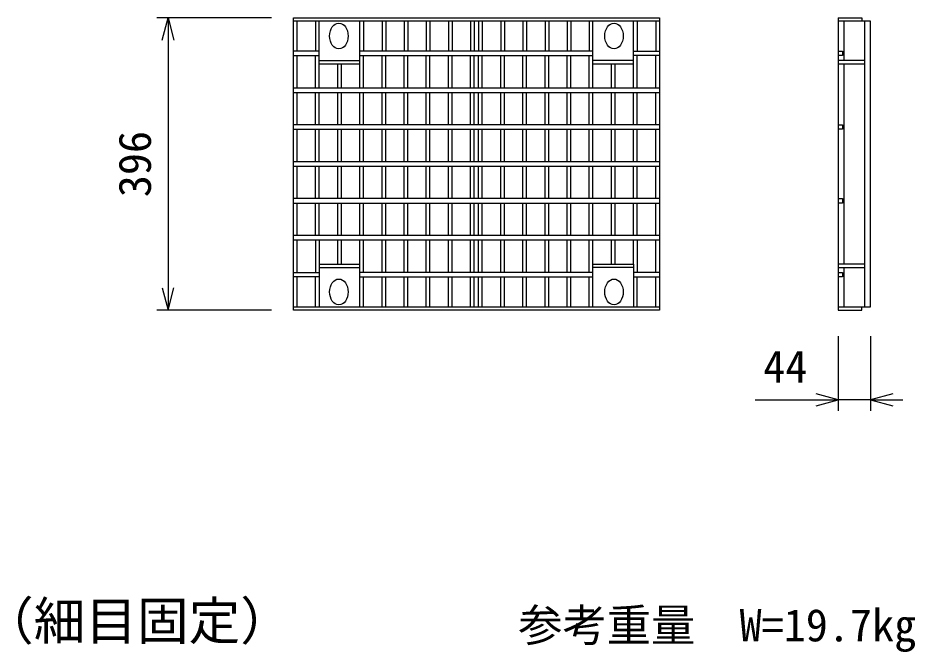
# Model space of a CAD drawing. Units: millimetres, scale not verified. Extents: x -16800 to 16800, y -5940 to 5940.
# Drawn here: x -3480 to -2264, y -233 to 627 of the extents above; entities that cross this region are included whole.
import ezdxf
from ezdxf.enums import TextEntityAlignment as Align

# ---------------------------------------------------------------- set-up
doc = ezdxf.new("R2010")
doc.units = ezdxf.units.MM
doc.header["$LTSCALE"] = 20
doc.layers.add('0-0_DIM', color=7, linetype='Continuous', lineweight=25)
doc.layers.add('0-2_HATCH', color=6, linetype='Continuous', lineweight=25)
doc.styles.add('ＭＳ ゴシック', font='')
doc.styles.get('ＭＳ ゴシック').set_extended_font_data('MS Gothic')

msp = doc.modelspace()

# ---------------------------------------------------------------- linework, layer by layer
at = {"layer": '0-0_DIM'}
for p, q in [((-3136.73, 626.73), (-3291.73, 626.73)), ((-3276.73, 626.73), (-3276.73, 230.73)), ((-3136.73, 230.73), (-3291.73, 230.73)), ((-2368.39, 195.51), (-2368.39, 93.92)), ((-2324.39, 195.51), (-2324.39, 93.92)), ((-2481, 108.92), (-2368.39, 108.92)), ((-2324.39, 108.92), (-2368.39, 108.92)), ((-2324.39, 108.92), (-2280.92, 108.92))]:
    msp.add_line(p, q, dxfattribs=at)
for points in [[(-3284.77, 596.73), (-3276.73, 626.73), (-3268.7, 596.73)], [(-3284.77, 260.73), (-3276.73, 230.73), (-3268.7, 260.73)], [(-2398.39, 100.88), (-2368.39, 108.92), (-2398.39, 116.96)], [(-2294.39, 116.96), (-2324.39, 108.92), (-2294.39, 100.88)]]:
    msp.add_lwpolyline(points, dxfattribs=at)
at = {"layer": '0-2_HATCH'}
for p, q in [((-3106.73, 230.73), (-3106.73, 626.73)), ((-3106.73, 626.73), (-2610.73, 626.73)), ((-2610.73, 622.23), (-3106.73, 622.23)), ((-3101.73, 581.73), (-3101.73, 622.23)), ((-3076.73, 622.23), (-3076.73, 581.73)), ((-3071.73, 531.73), (-3071.73, 622.23)), ((-3016.73, 531.73), (-3016.73, 622.23)), ((-3011.73, 622.23), (-3011.73, 581.73)), ((-2986.73, 622.23), (-2986.73, 581.73)), ((-2981.73, 622.23), (-2981.73, 581.73)), ((-2956.73, 622.23), (-2956.73, 581.73)), ((-2951.73, 622.23), (-2951.73, 581.73)), ((-2926.73, 622.23), (-2926.73, 581.73)), ((-2921.73, 622.23), (-2921.73, 581.73)), ((-2896.73, 622.23), (-2896.73, 581.73)), ((-2891.73, 622.23), (-2891.73, 581.73)), ((-2866.73, 622.23), (-2866.73, 581.73)), ((-2861.73, 622.23), (-2861.73, 581.73)), ((-2855.73, 622.23), (-2855.73, 581.73)), ((-2850.73, 622.23), (-2850.73, 581.73)), ((-2825.73, 622.23), (-2825.73, 581.73)), ((-2820.73, 622.23), (-2820.73, 581.73)), ((-2795.73, 622.23), (-2795.73, 581.73)), ((-2790.73, 622.23), (-2790.73, 581.73)), ((-2765.73, 622.23), (-2765.73, 581.73)), ((-2760.73, 622.23), (-2760.73, 581.73)), ((-2735.73, 622.23), (-2735.73, 581.73)), ((-2730.73, 622.23), (-2730.73, 581.73)), ((-2705.73, 622.23), (-2705.73, 581.73)), ((-2700.73, 531.73), (-2700.73, 622.23)), ((-2645.73, 531.73), (-2645.73, 622.23)), ((-2640.73, 622.23), (-2640.73, 581.73)), ((-2615.73, 622.23), (-2615.73, 581.73)), ((-2610.73, 626.73), (-2610.73, 230.73)), ((-2610.73, 624.23), (-2610.73, 581.73)), ((-2368.39, 626.73), (-2368.39, 230.73)), ((-2324.39, 622.23), (-2368.39, 622.23)), ((-2360.39, 569.23), (-2360.39, 622.23)), ((-2332.39, 235.23), (-2332.39, 622.23)), ((-2324.39, 235.23), (-2324.39, 622.23)), ((-3071.73, 581.73), (-3106.73, 581.73)), ((-3106.73, 575.73), (-3071.73, 575.73)), ((-3101.73, 531.73), (-3101.73, 575.73)), ((-3076.73, 531.73), (-3076.73, 575.73)), ((-2700.73, 581.73), (-3016.73, 581.73)), ((-3016.73, 575.73), (-2700.73, 575.73)), ((-3011.73, 531.73), (-3011.73, 575.73)), ((-2986.73, 531.73), (-2986.73, 575.73)), ((-2981.73, 531.73), (-2981.73, 575.73)), ((-2956.73, 531.73), (-2956.73, 575.73)), ((-2951.73, 531.73), (-2951.73, 575.73)), ((-2926.73, 531.73), (-2926.73, 575.73)), ((-2921.73, 531.73), (-2921.73, 575.73)), ((-2896.73, 531.73), (-2896.73, 575.73)), ((-2891.73, 531.73), (-2891.73, 575.73)), ((-2866.73, 531.73), (-2866.73, 575.73)), ((-2861.73, 531.73), (-2861.73, 575.73)), ((-2855.73, 531.73), (-2855.73, 575.73)), ((-2850.73, 531.73), (-2850.73, 575.73)), ((-2825.73, 531.73), (-2825.73, 575.73)), ((-2820.73, 531.73), (-2820.73, 575.73)), ((-2795.73, 531.73), (-2795.73, 575.73)), ((-2790.73, 531.73), (-2790.73, 575.73)), ((-2765.73, 531.73), (-2765.73, 575.73)), ((-2760.73, 531.73), (-2760.73, 575.73)), ((-2735.73, 531.73), (-2735.73, 575.73)), ((-2730.73, 531.73), (-2730.73, 575.73)), ((-2705.73, 531.73), (-2705.73, 575.73)), ((-2645.73, 581.73), (-2610.73, 581.73)), ((-2610.73, 575.73), (-2645.73, 575.73)), ((-2640.73, 531.73), (-2640.73, 575.73)), ((-2615.73, 531.73), (-2615.73, 575.73)), ((-3071.73, 569.23), (-3016.73, 569.23)), ((-3071.73, 564.73), (-3016.73, 564.73)), ((-3046.73, 531.73), (-3046.73, 564.73)), ((-3041.73, 531.73), (-3041.73, 564.73)), ((-2645.73, 569.23), (-2700.73, 569.23)), ((-2700.73, 564.73), (-2645.73, 564.73)), ((-2675.73, 531.73), (-2675.73, 564.73)), ((-2670.73, 531.73), (-2670.73, 564.73)), ((-2332.39, 569.23), (-2368.39, 569.23)), ((-2368.39, 564.73), (-2332.39, 564.73)), ((-2360.39, 292.73), (-2360.39, 564.73)), ((-2610.73, 531.73), (-3106.73, 531.73)), ((-3106.73, 525.73), (-2610.73, 525.73)), ((-3101.73, 481.73), (-3101.73, 525.73)), ((-3076.73, 481.73), (-3076.73, 525.73)), ((-3071.73, 481.73), (-3071.73, 525.73)), ((-3046.73, 481.73), (-3046.73, 525.73)), ((-3041.73, 481.73), (-3041.73, 525.73)), ((-3016.73, 481.73), (-3016.73, 525.73)), ((-3011.73, 481.73), (-3011.73, 525.73)), ((-2986.73, 481.73), (-2986.73, 525.73)), ((-2981.73, 481.73), (-2981.73, 525.73)), ((-2956.73, 481.73), (-2956.73, 525.73)), ((-2951.73, 481.73), (-2951.73, 525.73)), ((-2926.73, 481.73), (-2926.73, 525.73)), ((-2921.73, 481.73), (-2921.73, 525.73)), ((-2896.73, 481.73), (-2896.73, 525.73)), ((-2891.73, 481.73), (-2891.73, 525.73)), ((-2866.73, 481.73), (-2866.73, 525.73)), ((-2861.73, 481.73), (-2861.73, 525.73)), ((-2855.73, 481.73), (-2855.73, 525.73)), ((-2850.73, 481.73), (-2850.73, 525.73)), ((-2825.73, 481.73), (-2825.73, 525.73)), ((-2820.73, 481.73), (-2820.73, 525.73)), ((-2795.73, 481.73), (-2795.73, 525.73)), ((-2790.73, 481.73), (-2790.73, 525.73)), ((-2765.73, 481.73), (-2765.73, 525.73)), ((-2760.73, 481.73), (-2760.73, 525.73)), ((-2735.73, 481.73), (-2735.73, 525.73)), ((-2730.73, 481.73), (-2730.73, 525.73)), ((-2705.73, 481.73), (-2705.73, 525.73)), ((-2700.73, 481.73), (-2700.73, 525.73)), ((-2675.73, 481.73), (-2675.73, 525.73)), ((-2670.73, 481.73), (-2670.73, 525.73)), ((-2645.73, 481.73), (-2645.73, 525.73)), ((-2640.73, 481.73), (-2640.73, 525.73)), ((-2615.73, 481.73), (-2615.73, 525.73)), ((-2610.73, 481.73), (-3106.73, 481.73)), ((-3106.73, 475.73), (-2610.73, 475.73)), ((-3101.73, 431.73), (-3101.73, 475.73)), ((-3076.73, 431.73), (-3076.73, 475.73)), ((-3071.73, 431.73), (-3071.73, 475.73)), ((-3046.73, 431.73), (-3046.73, 475.73)), ((-3041.73, 431.73), (-3041.73, 475.73)), ((-3016.73, 431.73), (-3016.73, 475.73)), ((-3011.73, 431.73), (-3011.73, 475.73)), ((-2986.73, 431.73), (-2986.73, 475.73)), ((-2981.73, 431.73), (-2981.73, 475.73)), ((-2956.73, 431.73), (-2956.73, 475.73)), ((-2951.73, 431.73), (-2951.73, 475.73)), ((-2926.73, 431.73), (-2926.73, 475.73)), ((-2921.73, 431.73), (-2921.73, 475.73)), ((-2896.73, 431.73), (-2896.73, 475.73)), ((-2891.73, 431.73), (-2891.73, 475.73)), ((-2866.73, 431.73), (-2866.73, 475.73)), ((-2861.73, 431.73), (-2861.73, 475.73)), ((-2855.73, 431.73), (-2855.73, 475.73)), ((-2850.73, 431.73), (-2850.73, 475.73)), ((-2825.73, 431.73), (-2825.73, 475.73)), ((-2820.73, 431.73), (-2820.73, 475.73)), ((-2795.73, 431.73), (-2795.73, 475.73)), ((-2790.73, 431.73), (-2790.73, 475.73)), ((-2765.73, 431.73), (-2765.73, 475.73)), ((-2760.73, 431.73), (-2760.73, 475.73)), ((-2735.73, 431.73), (-2735.73, 475.73)), ((-2730.73, 431.73), (-2730.73, 475.73)), ((-2705.73, 431.73), (-2705.73, 475.73)), ((-2700.73, 431.73), (-2700.73, 475.73)), ((-2675.73, 431.73), (-2675.73, 475.73)), ((-2670.73, 431.73), (-2670.73, 475.73)), ((-2645.73, 431.73), (-2645.73, 475.73)), ((-2640.73, 431.73), (-2640.73, 475.73)), ((-2615.73, 431.73), (-2615.73, 475.73)), ((-2610.73, 431.73), (-3106.73, 431.73)), ((-3106.73, 425.73), (-2610.73, 425.73)), ((-3101.73, 381.73), (-3101.73, 425.73)), ((-3076.73, 381.73), (-3076.73, 425.73)), ((-3071.73, 381.73), (-3071.73, 425.73)), ((-3046.73, 381.73), (-3046.73, 425.73)), ((-3041.73, 381.73), (-3041.73, 425.73)), ((-3016.73, 381.73), (-3016.73, 425.73)), ((-3011.73, 381.73), (-3011.73, 425.73)), ((-2986.73, 381.73), (-2986.73, 425.73)), ((-2981.73, 381.73), (-2981.73, 425.73)), ((-2956.73, 381.73), (-2956.73, 425.73)), ((-2951.73, 381.73), (-2951.73, 425.73)), ((-2926.73, 381.73), (-2926.73, 425.73)), ((-2921.73, 381.73), (-2921.73, 425.73)), ((-2896.73, 381.73), (-2896.73, 425.73)), ((-2891.73, 381.73), (-2891.73, 425.73)), ((-2866.73, 381.73), (-2866.73, 425.73)), ((-2861.73, 381.73), (-2861.73, 425.73)), ((-2855.73, 381.73), (-2855.73, 425.73)), ((-2850.73, 381.73), (-2850.73, 425.73)), ((-2825.73, 381.73), (-2825.73, 425.73)), ((-2820.73, 381.73), (-2820.73, 425.73)), ((-2795.73, 381.73), (-2795.73, 425.73)), ((-2790.73, 381.73), (-2790.73, 425.73)), ((-2765.73, 381.73), (-2765.73, 425.73)), ((-2760.73, 381.73), (-2760.73, 425.73)), ((-2735.73, 381.73), (-2735.73, 425.73)), ((-2730.73, 381.73), (-2730.73, 425.73)), ((-2705.73, 381.73), (-2705.73, 425.73)), ((-2700.73, 381.73), (-2700.73, 425.73)), ((-2675.73, 381.73), (-2675.73, 425.73)), ((-2670.73, 381.73), (-2670.73, 425.73)), ((-2645.73, 381.73), (-2645.73, 425.73)), ((-2640.73, 381.73), (-2640.73, 425.73)), ((-2615.73, 381.73), (-2615.73, 425.73)), ((-2610.73, 381.73), (-3106.73, 381.73)), ((-3106.73, 375.73), (-2610.73, 375.73)), ((-3101.73, 331.73), (-3101.73, 375.73)), ((-3076.73, 331.73), (-3076.73, 375.73)), ((-3071.73, 331.73), (-3071.73, 375.73)), ((-3046.73, 331.73), (-3046.73, 375.73)), ((-3041.73, 331.73), (-3041.73, 375.73)), ((-3016.73, 331.73), (-3016.73, 375.73)), ((-3011.73, 331.73), (-3011.73, 375.73)), ((-2986.73, 331.73), (-2986.73, 375.73)), ((-2981.73, 331.73), (-2981.73, 375.73)), ((-2956.73, 331.73), (-2956.73, 375.73)), ((-2951.73, 331.73), (-2951.73, 375.73)), ((-2926.73, 331.73), (-2926.73, 375.73)), ((-2921.73, 331.73), (-2921.73, 375.73)), ((-2896.73, 331.73), (-2896.73, 375.73)), ((-2891.73, 331.73), (-2891.73, 375.73)), ((-2866.73, 331.73), (-2866.73, 375.73)), ((-2861.73, 331.73), (-2861.73, 375.73)), ((-2855.73, 331.73), (-2855.73, 375.73)), ((-2850.73, 331.73), (-2850.73, 375.73)), ((-2825.73, 331.73), (-2825.73, 375.73)), ((-2820.73, 331.73), (-2820.73, 375.73)), ((-2795.73, 331.73), (-2795.73, 375.73)), ((-2790.73, 331.73), (-2790.73, 375.73)), ((-2765.73, 331.73), (-2765.73, 375.73)), ((-2760.73, 331.73), (-2760.73, 375.73)), ((-2735.73, 331.73), (-2735.73, 375.73)), ((-2730.73, 331.73), (-2730.73, 375.73)), ((-2705.73, 331.73), (-2705.73, 375.73)), ((-2700.73, 331.73), (-2700.73, 375.73)), ((-2675.73, 331.73), (-2675.73, 375.73)), ((-2670.73, 331.73), (-2670.73, 375.73)), ((-2645.73, 331.73), (-2645.73, 375.73)), ((-2640.73, 331.73), (-2640.73, 375.73)), ((-2615.73, 331.73), (-2615.73, 375.73)), ((-2610.73, 331.73), (-3106.73, 331.73)), ((-3106.73, 325.73), (-2610.73, 325.73)), ((-3101.73, 281.73), (-3101.73, 325.73)), ((-3076.73, 325.73), (-3076.73, 281.73)), ((-3071.73, 325.73), (-3071.73, 235.23)), ((-3046.73, 292.73), (-3046.73, 325.73)), ((-3041.73, 292.73), (-3041.73, 325.73)), ((-3016.73, 235.23), (-3016.73, 325.73)), ((-3011.73, 281.73), (-3011.73, 325.73)), ((-2986.73, 281.73), (-2986.73, 325.73)), ((-2981.73, 281.73), (-2981.73, 325.73)), ((-2956.73, 281.73), (-2956.73, 325.73)), ((-2951.73, 281.73), (-2951.73, 325.73)), ((-2926.73, 281.73), (-2926.73, 325.73)), ((-2921.73, 281.73), (-2921.73, 325.73)), ((-2896.73, 281.73), (-2896.73, 325.73)), ((-2891.73, 281.73), (-2891.73, 325.73)), ((-2866.73, 281.73), (-2866.73, 325.73)), ((-2861.73, 281.73), (-2861.73, 325.73)), ((-2855.73, 281.73), (-2855.73, 325.73)), ((-2850.73, 281.73), (-2850.73, 325.73)), ((-2825.73, 281.73), (-2825.73, 325.73)), ((-2820.73, 281.73), (-2820.73, 325.73)), ((-2795.73, 281.73), (-2795.73, 325.73)), ((-2790.73, 281.73), (-2790.73, 325.73)), ((-2765.73, 281.73), (-2765.73, 325.73)), ((-2760.73, 281.73), (-2760.73, 325.73)), ((-2735.73, 281.73), (-2735.73, 325.73)), ((-2730.73, 281.73), (-2730.73, 325.73)), ((-2705.73, 281.73), (-2705.73, 325.73)), ((-2700.73, 235.23), (-2700.73, 325.73)), ((-2675.73, 292.73), (-2675.73, 325.73)), ((-2670.73, 292.73), (-2670.73, 325.73)), ((-2645.73, 292.73), (-2645.73, 325.73)), ((-2640.73, 325.73), (-2640.73, 281.73)), ((-2615.73, 281.73), (-2615.73, 325.73)), ((-3071.73, 292.73), (-3016.73, 292.73)), ((-2700.73, 292.73), (-2645.73, 292.73)), ((-2645.73, 292.73), (-2645.73, 235.23)), ((-2332.39, 292.73), (-2368.39, 292.73)), ((-3106.73, 281.73), (-3071.73, 281.73)), ((-3071.73, 288.23), (-3016.73, 288.23)), ((-2700.73, 281.73), (-3016.73, 281.73)), ((-2645.73, 288.23), (-2700.73, 288.23)), ((-2610.73, 281.73), (-2645.73, 281.73)), ((-2368.39, 288.23), (-2332.39, 288.23)), ((-2360.39, 235.23), (-2360.39, 288.23)), ((-3071.73, 275.73), (-3106.73, 275.73)), ((-3101.73, 235.23), (-3101.73, 275.73)), ((-3076.73, 235.23), (-3076.73, 275.73)), ((-3016.73, 275.73), (-2700.73, 275.73)), ((-3011.73, 235.23), (-3011.73, 275.73)), ((-2986.73, 235.23), (-2986.73, 275.73)), ((-2981.73, 235.23), (-2981.73, 275.73)), ((-2956.73, 235.23), (-2956.73, 275.73)), ((-2951.73, 235.23), (-2951.73, 275.73)), ((-2926.73, 235.23), (-2926.73, 275.73)), ((-2921.73, 235.23), (-2921.73, 275.73)), ((-2896.73, 235.23), (-2896.73, 275.73)), ((-2891.73, 235.23), (-2891.73, 275.73)), ((-2866.73, 235.23), (-2866.73, 275.73)), ((-2861.73, 235.23), (-2861.73, 275.73)), ((-2855.73, 235.23), (-2855.73, 275.73)), ((-2850.73, 235.23), (-2850.73, 275.73)), ((-2825.73, 235.23), (-2825.73, 275.73)), ((-2820.73, 235.23), (-2820.73, 275.73)), ((-2795.73, 235.23), (-2795.73, 275.73)), ((-2790.73, 235.23), (-2790.73, 275.73)), ((-2765.73, 235.23), (-2765.73, 275.73)), ((-2760.73, 235.23), (-2760.73, 275.73)), ((-2735.73, 235.23), (-2735.73, 275.73)), ((-2730.73, 235.23), (-2730.73, 275.73)), ((-2705.73, 235.23), (-2705.73, 275.73)), ((-2645.73, 275.73), (-2610.73, 275.73)), ((-2640.73, 235.23), (-2640.73, 275.73)), ((-2615.73, 235.23), (-2615.73, 275.73)), ((-3106.73, 235.23), (-2610.73, 235.23)), ((-2368.39, 235.23), (-2324.39, 235.23)), ((-2610.73, 230.73), (-3106.73, 230.73))]:
    msp.add_line(p, q, dxfattribs=at)
for points in [[(-2368.39, 626.73), (-2336.39, 626.73), (-2336.39, 622.23)], [(-2368.39, 581.73), (-2362.39, 581.73), (-2362.39, 575.73), (-2368.39, 575.73)], [(-2368.39, 481.73), (-2362.39, 481.73), (-2362.39, 475.73), (-2368.39, 475.73)], [(-2368.39, 381.73), (-2362.39, 381.73), (-2362.39, 375.73), (-2368.39, 375.73)], [(-2368.39, 281.73), (-2362.39, 281.73), (-2362.39, 275.73), (-2368.39, 275.73)], [(-2368.39, 230.73), (-2336.39, 230.73), (-2336.39, 235.23)]]:
    msp.add_lwpolyline(points, dxfattribs=at)
for centre in [(-3045.23, 602.23), (-2672.23, 602.23), (-3045.23, 255.23), (-2672.23, 255.23)]:
    msp.add_ellipse(centre, major_axis=(0, 17.5), ratio=0.714286, dxfattribs=at)

# ---------------------------------------------------------------- texts
at = {"layer": '0-0_DIM', "style": 'ＭＳ ゴシック'}
msp.add_text('396', height=43.99, rotation=90, dxfattribs=at).set_placement((-3286.73, 383.73), align=Align.BOTTOM_LEFT)
for s, height, p in [('44', 43.99, (-2470.02, 118.92)), ('（細目固定）', 51.32, (-3528.87, -231.65)), ('参考重量\u3000W=19.7kg', 43.99, (-2802.02, -231.65))]:
    msp.add_text(s, height=height, dxfattribs=at).set_placement(p, align=Align.BOTTOM_LEFT)

doc.saveas('drawing.dxf')
